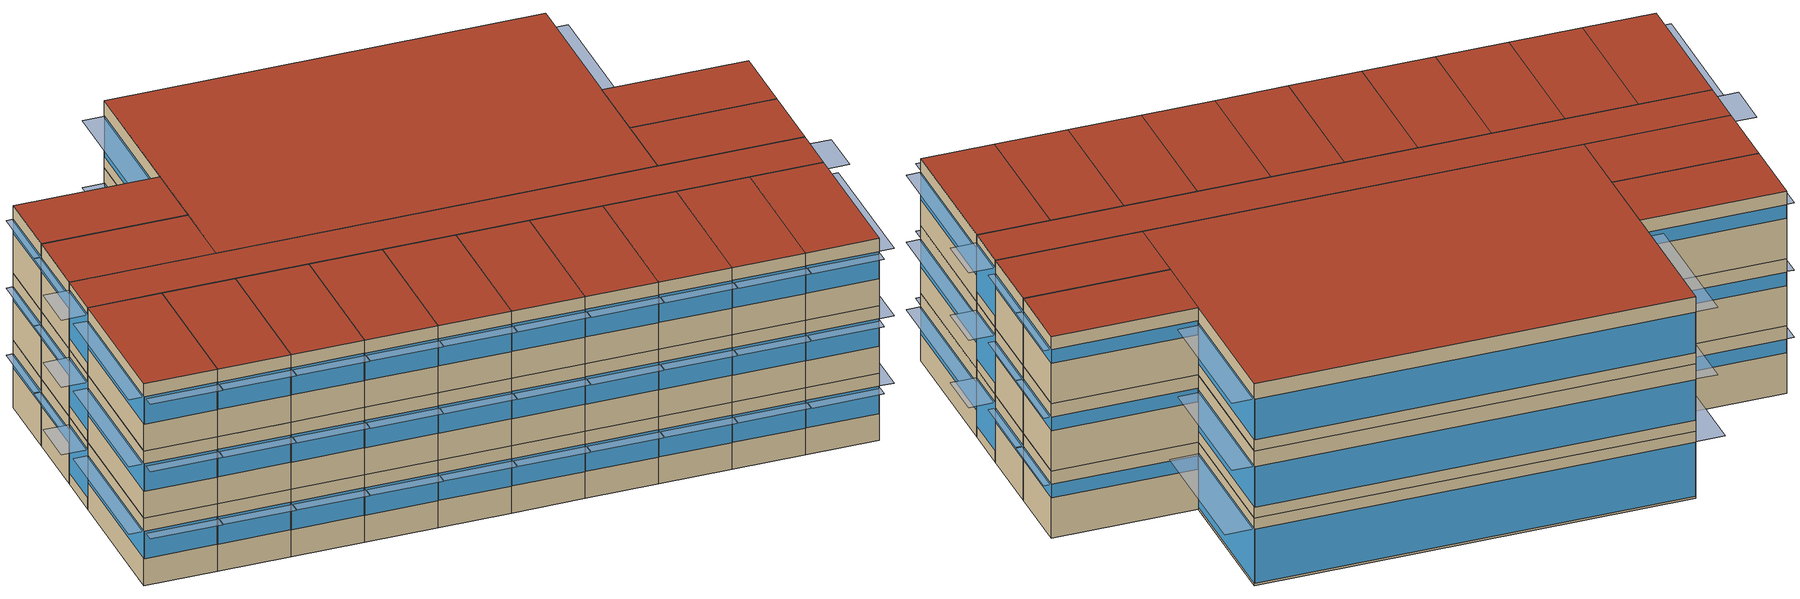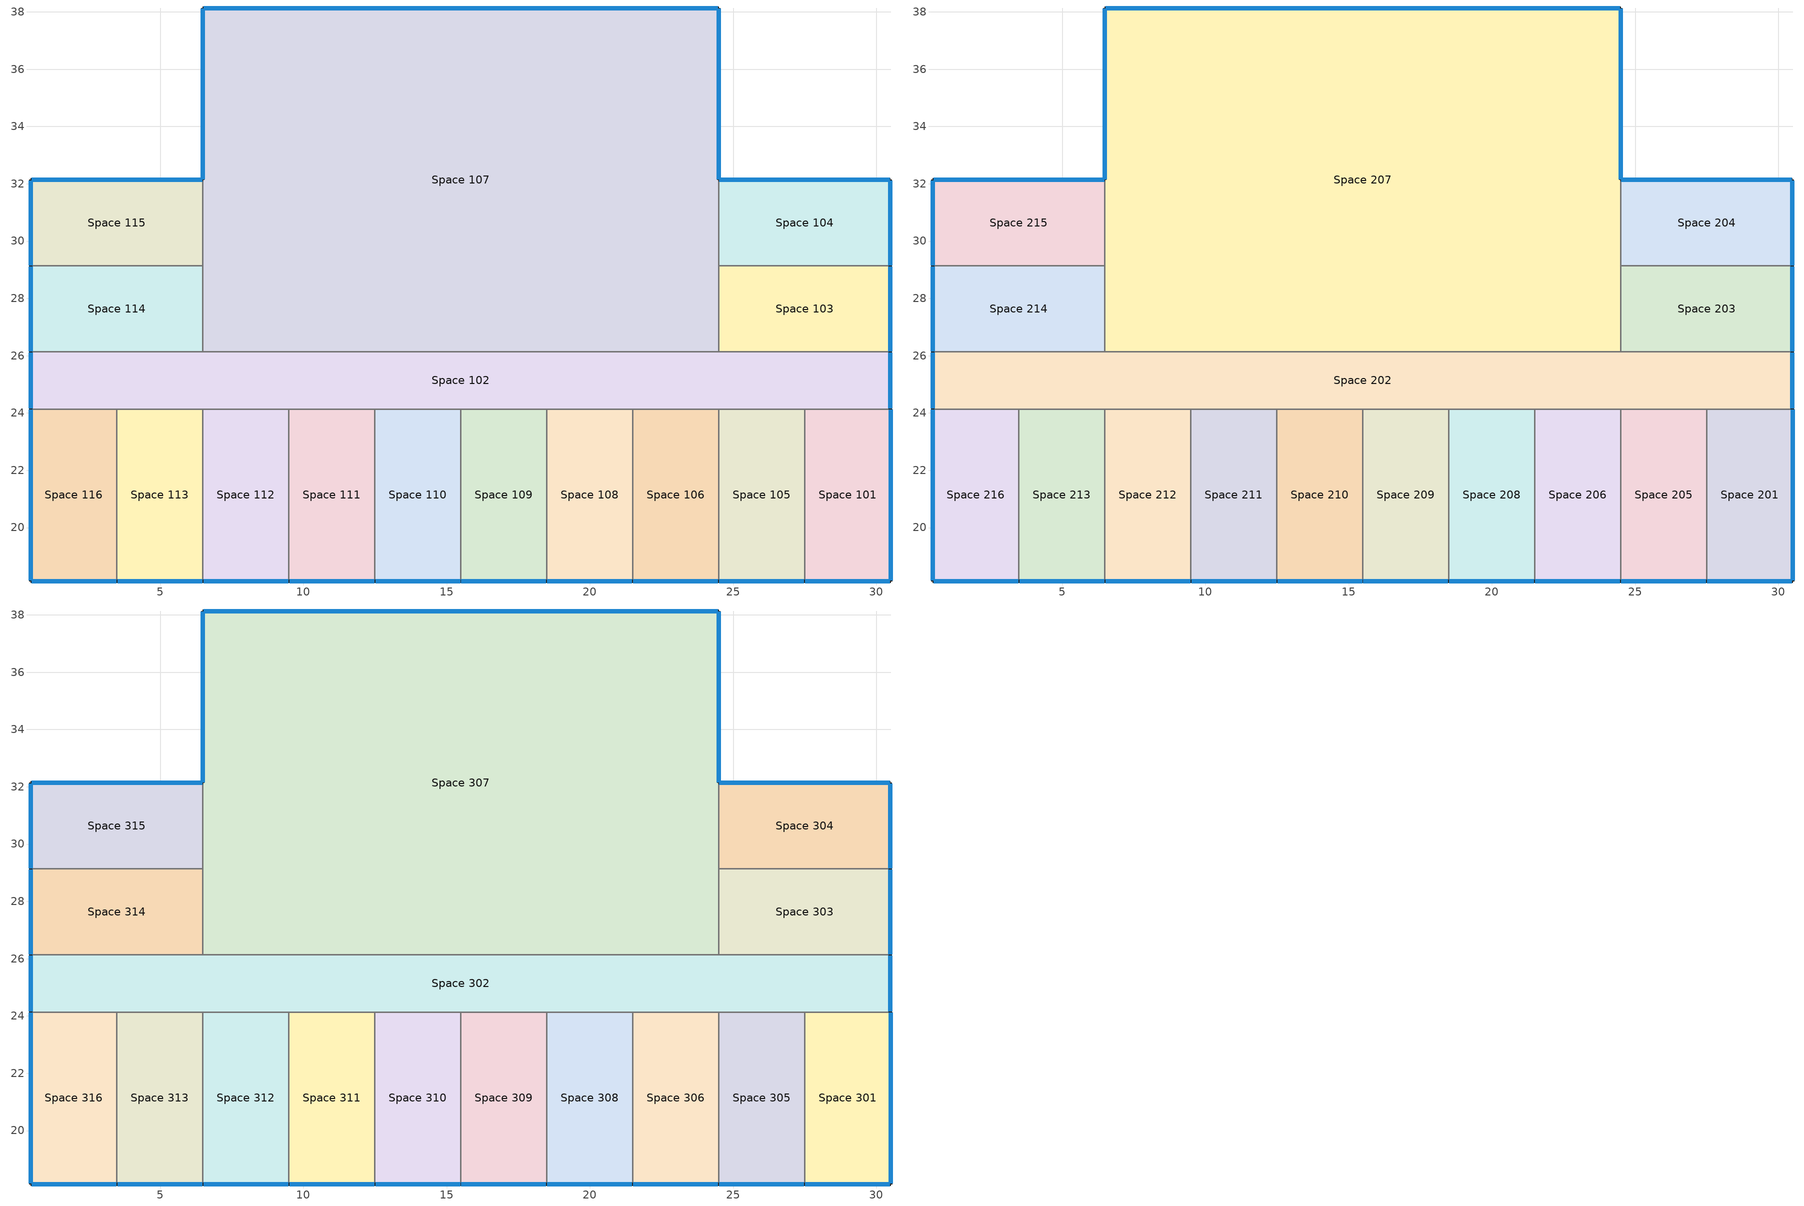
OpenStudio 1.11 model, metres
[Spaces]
Space 101
 floor ground: 27.49,24.13 30.49,24.13 30.49,18.13 27.49,18.13 z0
 wall outside: 27.49,18.13 30.49,18.13 30.49,24.13 z0:3
 wall to Space 105: 27.49,24.13 27.49,18.13 z0:3
 wall to Space 102: 30.49,24.13 27.49,24.13 z0:3
 window: 27.52,18.13 30.47,18.13 z1.2:2.42; 30.49,18.16 30.49,24.11 z1.2:2.41
Space 102
 floor ground: 0.49,26.13 30.49,26.13 30.49,24.13 0.49,24.13 z0
 wall outside: 30.49,24.13 30.49,26.13 / 0.49,26.13 0.49,24.13 z0:3
 wall to Space 105: 24.49,24.13 27.49,24.13 z0:3
 wall to Space 106: 21.49,24.13 24.49,24.13 z0:3
 wall to Space 108: 18.49,24.13 21.49,24.13 z0:3
 wall to Space 109: 15.49,24.13 18.49,24.13 z0:3
 wall to Space 110: 12.49,24.13 15.49,24.13 z0:3
 wall to Space 111: 9.49,24.13 12.49,24.13 z0:3
 wall to Space 112: 6.49,24.13 9.49,24.13 z0:3
 wall to Space 113: 3.49,24.13 6.49,24.13 z0:3
 wall to Space 116: 0.49,24.13 3.49,24.13 z0:3
 wall to Space 114: 6.49,26.13 0.49,26.13 z0:3
 wall to Space 107: 24.49,26.13 6.49,26.13 z0:3
 wall to Space 103: 30.49,26.13 24.49,26.13 z0:3
 window: 0.49,26.11 0.49,24.16 / 30.49,24.16 30.49,26.11 z0.5:2.65
Space 103
 floor ground: 24.49,29.13 30.49,29.13 30.49,26.13 24.49,26.13 z0
 wall outside: 30.49,26.13 30.49,29.13 z0:3
 wall to Space 107: 24.49,29.13 24.49,26.13 z0:3
 wall to Space 104: 30.49,29.13 24.49,29.13 z0:3
 window: 30.49,26.16 30.49,29.11 z1.8:2.41
Space 104
 floor ground: 24.49,32.13 30.49,32.13 30.49,29.13 24.49,29.13 z0
 wall outside: 30.49,29.13 30.49,32.13 24.49,32.13 z0:3
 wall to Space 107: 24.49,32.13 24.49,29.13 z0:3
 window: 30.49,29.16 30.49,32.11 / 30.47,32.13 24.52,32.13 z1.8:2.41
Space 105
 floor ground: 24.49,24.13 27.49,24.13 27.49,18.13 24.49,18.13 z0
 wall outside: 24.49,18.13 27.49,18.13 z0:3
 wall to Space 106: 24.49,24.13 24.49,18.13 z0:3
 window: 24.52,18.13 27.47,18.13 z1.2:2.42
Space 106
 floor ground: 21.49,24.13 24.49,24.13 24.49,18.13 21.49,18.13 z0
 wall outside: 21.49,18.13 24.49,18.13 z0:3
 wall to Space 108: 21.49,24.13 21.49,18.13 z0:3
 window: 21.52,18.13 24.47,18.13 z1.2:2.42
Space 107
 floor ground: 6.49,38.13 24.49,38.13 24.49,26.13 6.49,26.13 z0
 wall outside: 24.49,32.13 24.49,38.13 6.49,38.13 6.49,32.13 z0:3
 wall to Space 114: 6.49,29.13 6.49,26.13 z0:3
 wall to Space 115: 6.49,32.13 6.49,29.13 z0:3
 window: 6.49,38.11 6.49,32.16 / 24.49,32.16 24.49,38.11 z0.1:2.52; 24.47,38.13 6.52,38.13 z0.1:2.51
Space 108
 floor ground: 18.49,24.13 21.49,24.13 21.49,18.13 18.49,18.13 z0
 wall outside: 18.49,18.13 21.49,18.13 z0:3
 wall to Space 109: 18.49,24.13 18.49,18.13 z0:3
 window: 18.52,18.13 21.47,18.13 z1.2:2.42
Space 109
 floor ground: 15.49,24.13 18.49,24.13 18.49,18.13 15.49,18.13 z0
 wall outside: 15.49,18.13 18.49,18.13 z0:3
 wall to Space 110: 15.49,24.13 15.49,18.13 z0:3
 window: 15.52,18.13 18.47,18.13 z1.2:2.42
Space 110
 floor ground: 12.49,24.13 15.49,24.13 15.49,18.13 12.49,18.13 z0
 wall outside: 12.49,18.13 15.49,18.13 z0:3
 wall to Space 111: 12.49,24.13 12.49,18.13 z0:3
 window: 12.52,18.13 15.47,18.13 z1.2:2.42
Space 111
 floor ground: 9.49,24.13 12.49,24.13 12.49,18.13 9.49,18.13 z0
 wall outside: 9.49,18.13 12.49,18.13 z0:3
 wall to Space 112: 9.49,24.13 9.49,18.13 z0:3
 window: 9.52,18.13 12.47,18.13 z1.2:2.42
Space 112
 floor ground: 6.49,24.13 9.49,24.13 9.49,18.13 6.49,18.13 z0
 wall outside: 6.49,18.13 9.49,18.13 z0:3
 wall to Space 113: 6.49,24.13 6.49,18.13 z0:3
 window: 6.52,18.13 9.47,18.13 z1.2:2.42
Space 113
 floor ground: 3.49,24.13 6.49,24.13 6.49,18.13 3.49,18.13 z0
 wall outside: 3.49,18.13 6.49,18.13 z0:3
 wall to Space 116: 3.49,24.13 3.49,18.13 z0:3
 window: 3.52,18.13 6.47,18.13 z1.2:2.42
Space 114
 floor ground: 0.49,29.13 6.49,29.13 6.49,26.13 0.49,26.13 z0
 wall outside: 0.49,29.13 0.49,26.13 z0:3
 wall to Space 115: 6.49,29.13 0.49,29.13 z0:3
 window: 0.49,29.11 0.49,26.16 z1.8:2.41
Space 115
 floor ground: 0.49,32.13 6.49,32.13 6.49,29.13 0.49,29.13 z0
 wall outside: 6.49,32.13 0.49,32.13 0.49,29.13 z0:3
 window: 6.47,32.13 0.52,32.13 / 0.49,32.11 0.49,29.16 z1.8:2.41
Space 116
 floor ground: 0.49,24.13 3.49,24.13 3.49,18.13 0.49,18.13 z0
 wall outside: 0.49,24.13 0.49,18.13 3.49,18.13 z0:3
 window: 0.52,18.13 3.47,18.13 z1.2:2.42; 0.49,24.11 0.49,18.16 z1.2:2.41
Space 201
 floor to Space 101: 27.49,24.13 30.49,24.13 30.49,18.13 27.49,18.13 z3
 wall outside: 27.49,18.13 30.49,18.13 30.49,24.13 z3:6
 wall to Space 205: 27.49,24.13 27.49,18.13 z3:6
 wall to Space 202: 30.49,24.13 27.49,24.13 z3:6
 window: 27.52,18.13 30.47,18.13 z4.2:5.42; 30.49,18.16 30.49,24.11 z4.2:5.41
Space 202
 floor to Space 102: 0.49,26.13 30.49,26.13 30.49,24.13 0.49,24.13 z3
 wall outside: 30.49,24.13 30.49,26.13 / 0.49,26.13 0.49,24.13 z3:6
 wall to Space 205: 24.49,24.13 27.49,24.13 z3:6
 wall to Space 206: 21.49,24.13 24.49,24.13 z3:6
 wall to Space 208: 18.49,24.13 21.49,24.13 z3:6
 wall to Space 209: 15.49,24.13 18.49,24.13 z3:6
 wall to Space 210: 12.49,24.13 15.49,24.13 z3:6
 wall to Space 211: 9.49,24.13 12.49,24.13 z3:6
 wall to Space 212: 6.49,24.13 9.49,24.13 z3:6
 wall to Space 213: 3.49,24.13 6.49,24.13 z3:6
 wall to Space 216: 0.49,24.13 3.49,24.13 z3:6
 wall to Space 214: 6.49,26.13 0.49,26.13 z3:6
 wall to Space 207: 24.49,26.13 6.49,26.13 z3:6
 wall to Space 203: 30.49,26.13 24.49,26.13 z3:6
 window: 0.49,26.11 0.49,24.16 / 30.49,24.16 30.49,26.11 z3.5:5.65
Space 203
 floor to Space 103: 24.49,29.13 30.49,29.13 30.49,26.13 24.49,26.13 z3
 wall outside: 30.49,26.13 30.49,29.13 z3:6
 wall to Space 207: 24.49,29.13 24.49,26.13 z3:6
 wall to Space 204: 30.49,29.13 24.49,29.13 z3:6
 window: 30.49,26.16 30.49,29.11 z4.8:5.41
Space 204
 floor to Space 104: 24.49,32.13 30.49,32.13 30.49,29.13 24.49,29.13 z3
 wall outside: 30.49,29.13 30.49,32.13 24.49,32.13 z3:6
 wall to Space 207: 24.49,32.13 24.49,29.13 z3:6
 window: 30.49,29.16 30.49,32.11 / 30.47,32.13 24.52,32.13 z4.8:5.41
Space 205
 floor to Space 105: 24.49,24.13 27.49,24.13 27.49,18.13 24.49,18.13 z3
 wall outside: 24.49,18.13 27.49,18.13 z3:6
 wall to Space 206: 24.49,24.13 24.49,18.13 z3:6
 window: 24.52,18.13 27.47,18.13 z4.2:5.42
Space 206
 floor to Space 106: 21.49,24.13 24.49,24.13 24.49,18.13 21.49,18.13 z3
 wall outside: 21.49,18.13 24.49,18.13 z3:6
 wall to Space 208: 21.49,24.13 21.49,18.13 z3:6
 window: 21.52,18.13 24.47,18.13 z4.2:5.42
Space 207
 floor to Space 107: 6.49,38.13 24.49,38.13 24.49,26.13 6.49,26.13 z3
 wall outside: 24.49,32.13 24.49,38.13 6.49,38.13 6.49,32.13 z3:6
 wall to Space 214: 6.49,29.13 6.49,26.13 z3:6
 wall to Space 215: 6.49,32.13 6.49,29.13 z3:6
 window: 24.49,32.16 24.49,38.11 / 6.49,38.11 6.49,32.16 z3.5:5.32; 24.47,38.13 6.52,38.13 z3.5:5.31
Space 208
 floor to Space 108: 18.49,24.13 21.49,24.13 21.49,18.13 18.49,18.13 z3
 wall outside: 18.49,18.13 21.49,18.13 z3:6
 wall to Space 209: 18.49,24.13 18.49,18.13 z3:6
 window: 18.52,18.13 21.47,18.13 z4.2:5.42
Space 209
 floor to Space 109: 15.49,24.13 18.49,24.13 18.49,18.13 15.49,18.13 z3
 wall outside: 15.49,18.13 18.49,18.13 z3:6
 wall to Space 210: 15.49,24.13 15.49,18.13 z3:6
 window: 15.52,18.13 18.47,18.13 z4.2:5.42
Space 210
 floor to Space 110: 12.49,24.13 15.49,24.13 15.49,18.13 12.49,18.13 z3
 wall outside: 12.49,18.13 15.49,18.13 z3:6
 wall to Space 211: 12.49,24.13 12.49,18.13 z3:6
 window: 12.52,18.13 15.47,18.13 z4.2:5.42
Space 211
 floor to Space 111: 9.49,24.13 12.49,24.13 12.49,18.13 9.49,18.13 z3
 wall outside: 9.49,18.13 12.49,18.13 z3:6
 wall to Space 212: 9.49,24.13 9.49,18.13 z3:6
 window: 9.52,18.13 12.47,18.13 z4.2:5.42
Space 212
 floor to Space 112: 6.49,24.13 9.49,24.13 9.49,18.13 6.49,18.13 z3
 wall outside: 6.49,18.13 9.49,18.13 z3:6
 wall to Space 213: 6.49,24.13 6.49,18.13 z3:6
 window: 6.52,18.13 9.47,18.13 z4.2:5.42
Space 213
 floor to Space 113: 3.49,24.13 6.49,24.13 6.49,18.13 3.49,18.13 z3
 wall outside: 3.49,18.13 6.49,18.13 z3:6
 wall to Space 216: 3.49,24.13 3.49,18.13 z3:6
 window: 3.52,18.13 6.47,18.13 z4.2:5.42
Space 214
 floor to Space 114: 0.49,29.13 6.49,29.13 6.49,26.13 0.49,26.13 z3
 wall outside: 0.49,29.13 0.49,26.13 z3:6
 wall to Space 215: 6.49,29.13 0.49,29.13 z3:6
 window: 0.49,29.11 0.49,26.16 z4.8:5.41
Space 215
 floor to Space 115: 0.49,32.13 6.49,32.13 6.49,29.13 0.49,29.13 z3
 wall outside: 6.49,32.13 0.49,32.13 0.49,29.13 z3:6
 window: 0.49,32.11 0.49,29.16 / 6.47,32.13 0.52,32.13 z4.8:5.41
Space 216
 floor to Space 116: 0.49,24.13 3.49,24.13 3.49,18.13 0.49,18.13 z3
 wall outside: 0.49,24.13 0.49,18.13 3.49,18.13 z3:6
 window: 0.49,24.11 0.49,18.16 z4.2:5.41; 0.52,18.13 3.47,18.13 z4.2:5.42
Space 301
 floor to Space 201: 27.49,24.13 30.49,24.13 30.49,18.13 27.49,18.13 z6
 wall outside: 27.49,18.13 30.49,18.13 30.49,24.13 z6:9
 wall to Space 305: 27.49,24.13 27.49,18.13 z6:9
 wall to Space 302: 30.49,24.13 27.49,24.13 z6:9
 window: 30.49,18.16 30.49,24.11 z7.2:8.41; 27.52,18.13 30.47,18.13 z7.2:8.42
 roof outside: 30.49,24.13 27.49,24.13 27.49,18.13 30.49,18.13 z9
Space 302
 floor to Space 202: 0.49,26.13 30.49,26.13 30.49,24.13 0.49,24.13 z6
 wall outside: 30.49,24.13 30.49,26.13 / 0.49,26.13 0.49,24.13 z6:9
 wall to Space 305: 24.49,24.13 27.49,24.13 z6:9
 wall to Space 306: 21.49,24.13 24.49,24.13 z6:9
 wall to Space 308: 18.49,24.13 21.49,24.13 z6:9
 wall to Space 309: 15.49,24.13 18.49,24.13 z6:9
 wall to Space 310: 12.49,24.13 15.49,24.13 z6:9
 wall to Space 311: 9.49,24.13 12.49,24.13 z6:9
 wall to Space 312: 6.49,24.13 9.49,24.13 z6:9
 wall to Space 313: 3.49,24.13 6.49,24.13 z6:9
 wall to Space 316: 0.49,24.13 3.49,24.13 z6:9
 wall to Space 314: 6.49,26.13 0.49,26.13 z6:9
 wall to Space 307: 24.49,26.13 6.49,26.13 z6:9
 wall to Space 303: 30.49,26.13 24.49,26.13 z6:9
 window: 0.49,26.11 0.49,24.16 / 30.49,24.16 30.49,26.11 z6.5:8.65
 roof outside: 30.49,26.13 0.49,26.13 0.49,24.13 30.49,24.13 z9
Space 303
 floor to Space 203: 24.49,29.13 30.49,29.13 30.49,26.13 24.49,26.13 z6
 wall outside: 30.49,26.13 30.49,29.13 z6:9
 wall to Space 307: 24.49,29.13 24.49,26.13 z6:9
 wall to Space 304: 30.49,29.13 24.49,29.13 z6:9
 window: 30.49,26.16 30.49,29.11 z7.8:8.41
 roof outside: 30.49,29.13 24.49,29.13 24.49,26.13 30.49,26.13 z9
Space 304
 floor to Space 204: 24.49,32.13 30.49,32.13 30.49,29.13 24.49,29.13 z6
 wall outside: 30.49,29.13 30.49,32.13 24.49,32.13 z6:9
 wall to Space 307: 24.49,32.13 24.49,29.13 z6:9
 window: 30.49,29.16 30.49,32.11 / 30.47,32.13 24.52,32.13 z7.8:8.41
 roof outside: 30.49,32.13 24.49,32.13 24.49,29.13 30.49,29.13 z9
Space 305
 floor to Space 205: 24.49,24.13 27.49,24.13 27.49,18.13 24.49,18.13 z6
 wall outside: 24.49,18.13 27.49,18.13 z6:9
 wall to Space 306: 24.49,24.13 24.49,18.13 z6:9
 window: 24.52,18.13 27.47,18.13 z7.2:8.42
 roof outside: 27.49,24.13 24.49,24.13 24.49,18.13 27.49,18.13 z9
Space 306
 floor to Space 206: 21.49,24.13 24.49,24.13 24.49,18.13 21.49,18.13 z6
 wall outside: 21.49,18.13 24.49,18.13 z6:9
 wall to Space 308: 21.49,24.13 21.49,18.13 z6:9
 window: 21.52,18.13 24.47,18.13 z7.2:8.42
 roof outside: 24.49,24.13 21.49,24.13 21.49,18.13 24.49,18.13 z9
Space 307
 floor to Space 207: 6.49,38.13 24.49,38.13 24.49,26.13 6.49,26.13 z6
 wall outside: 24.49,32.13 24.49,38.13 6.49,38.13 6.49,32.13 z6:9
 wall to Space 314: 6.49,29.13 6.49,26.13 z6:9
 wall to Space 315: 6.49,32.13 6.49,29.13 z6:9
 window: 6.49,38.11 6.49,32.16 / 24.49,32.16 24.49,38.11 z6.5:8.32; 24.47,38.13 6.52,38.13 z6.5:8.31
 roof outside: 24.49,38.13 6.49,38.13 6.49,26.13 24.49,26.13 z9
Space 308
 floor to Space 208: 18.49,24.13 21.49,24.13 21.49,18.13 18.49,18.13 z6
 wall outside: 18.49,18.13 21.49,18.13 z6:9
 wall to Space 309: 18.49,24.13 18.49,18.13 z6:9
 window: 18.52,18.13 21.47,18.13 z7.2:8.42
 roof outside: 21.49,24.13 18.49,24.13 18.49,18.13 21.49,18.13 z9
Space 309
 floor to Space 209: 15.49,24.13 18.49,24.13 18.49,18.13 15.49,18.13 z6
 wall outside: 15.49,18.13 18.49,18.13 z6:9
 wall to Space 310: 15.49,24.13 15.49,18.13 z6:9
 window: 15.52,18.13 18.47,18.13 z7.2:8.42
 roof outside: 18.49,24.13 15.49,24.13 15.49,18.13 18.49,18.13 z9
Space 310
 floor to Space 210: 12.49,24.13 15.49,24.13 15.49,18.13 12.49,18.13 z6
 wall outside: 12.49,18.13 15.49,18.13 z6:9
 wall to Space 311: 12.49,24.13 12.49,18.13 z6:9
 window: 12.52,18.13 15.47,18.13 z7.2:8.42
 roof outside: 15.49,24.13 12.49,24.13 12.49,18.13 15.49,18.13 z9
Space 311
 floor to Space 211: 9.49,24.13 12.49,24.13 12.49,18.13 9.49,18.13 z6
 wall outside: 9.49,18.13 12.49,18.13 z6:9
 wall to Space 312: 9.49,24.13 9.49,18.13 z6:9
 window: 9.52,18.13 12.47,18.13 z7.2:8.42
 roof outside: 12.49,24.13 9.49,24.13 9.49,18.13 12.49,18.13 z9
Space 312
 floor to Space 212: 6.49,24.13 9.49,24.13 9.49,18.13 6.49,18.13 z6
 wall outside: 6.49,18.13 9.49,18.13 z6:9
 wall to Space 313: 6.49,24.13 6.49,18.13 z6:9
 window: 6.52,18.13 9.47,18.13 z7.2:8.42
 roof outside: 9.49,24.13 6.49,24.13 6.49,18.13 9.49,18.13 z9
Space 313
 floor to Space 213: 3.49,24.13 6.49,24.13 6.49,18.13 3.49,18.13 z6
 wall outside: 3.49,18.13 6.49,18.13 z6:9
 wall to Space 316: 3.49,24.13 3.49,18.13 z6:9
 window: 3.52,18.13 6.47,18.13 z7.2:8.42
 roof outside: 6.49,24.13 3.49,24.13 3.49,18.13 6.49,18.13 z9
Space 314
 floor to Space 214: 0.49,29.13 6.49,29.13 6.49,26.13 0.49,26.13 z6
 wall outside: 0.49,29.13 0.49,26.13 z6:9
 wall to Space 315: 6.49,29.13 0.49,29.13 z6:9
 window: 0.49,29.11 0.49,26.16 z7.8:8.41
 roof outside: 6.49,29.13 0.49,29.13 0.49,26.13 6.49,26.13 z9
Space 315
 floor to Space 215: 0.49,32.13 6.49,32.13 6.49,29.13 0.49,29.13 z6
 wall outside: 6.49,32.13 0.49,32.13 0.49,29.13 z6:9
 window: 6.47,32.13 0.52,32.13 / 0.49,32.11 0.49,29.16 z7.8:8.41
 roof outside: 6.49,32.13 0.49,32.13 0.49,29.13 6.49,29.13 z9
Space 316
 floor to Space 216: 0.49,24.13 3.49,24.13 3.49,18.13 0.49,18.13 z6
 wall outside: 0.49,24.13 0.49,18.13 3.49,18.13 z6:9
 window: 0.52,18.13 3.47,18.13 z7.2:8.42; 0.49,24.11 0.49,18.16 z7.2:8.41
 roof outside: 3.49,24.13 0.49,24.13 0.49,18.13 3.49,18.13 z9
shading: 30.8,32.11 30.49,32.11 30.49,29.16 30.8,29.16 z8.41; 27.47,18.13 24.52,18.13 24.52,17.52 27.47,17.52 z5.42; 6.47,18.13 3.52,18.13 3.52,17.52 6.47,17.52 z8.42; 30.47,18.13 27.52,18.13 27.52,17.52 30.47,17.52 z2.42; 31.57,26.11 30.49,26.11 30.49,24.16 31.57,24.16 z5.65; 6.47,18.13 3.52,18.13 3.52,17.52 6.47,17.52 z5.42; 3.47,18.13 0.52,18.13 0.52,17.52 3.47,17.52 z2.42; 31.57,26.11 30.49,26.11 30.49,24.16 31.57,24.16 z8.65; 18.47,18.13 15.52,18.13 15.52,17.52 18.47,17.52 z5.42; 31.1,24.11 30.49,24.11 30.49,18.16 31.1,18.16 z2.41; 0.49,26.11 -0.59,26.11 -0.59,24.16 0.49,24.16 z8.65; 18.47,18.13 15.52,18.13 15.52,17.52 18.47,17.52 z2.42; 21.47,18.13 18.52,18.13 18.52,17.52 21.47,17.52 z2.42; 31.57,26.11 30.49,26.11 30.49,24.16 31.57,24.16 z2.65; 0.49,24.11 -0.11,24.11 -0.11,18.16 0.49,18.16 z5.41; 6.49,38.11 5.28,38.11 5.28,32.16 6.49,32.16 z2.52; 3.47,18.13 0.52,18.13 0.52,17.52 3.47,17.52 z5.42; 30.8,32.11 30.49,32.11 30.49,29.16 30.8,29.16 z5.41; 18.47,18.13 15.52,18.13 15.52,17.52 18.47,17.52 z8.42; 31.1,24.11 30.49,24.11 30.49,18.16 31.1,18.16 z5.41; 31.1,24.11 30.49,24.11 30.49,18.16 31.1,18.16 z8.41; 0.49,32.11 0.19,32.11 0.19,29.16 0.49,29.16 z8.41; 25.4,38.11 24.49,38.11 24.49,32.16 25.4,32.16 z5.32; 0.49,32.11 0.19,32.11 0.19,29.16 0.49,29.16 z5.41; 25.4,38.11 24.49,38.11 24.49,32.16 25.4,32.16 z8.32; 15.47,18.13 12.52,18.13 12.52,17.52 15.47,17.52 z5.42; 9.47,18.13 6.52,18.13 6.52,17.52 9.47,17.52 z8.42; 15.47,18.13 12.52,18.13 12.52,17.52 15.47,17.52 z8.42; 27.47,18.13 24.52,18.13 24.52,17.52 27.47,17.52 z8.42; 30.8,29.11 30.49,29.11 30.49,26.16 30.8,26.16 z8.41; 3.47,18.13 0.52,18.13 0.52,17.52 3.47,17.52 z8.42; 21.47,18.13 18.52,18.13 18.52,17.52 21.47,17.52 z5.42; 0.49,24.11 -0.11,24.11 -0.11,18.16 0.49,18.16 z2.41; 0.49,26.11 -0.59,26.11 -0.59,24.16 0.49,24.16 z5.65; 30.8,29.11 30.49,29.11 30.49,26.16 30.8,26.16 z5.41; 21.47,18.13 18.52,18.13 18.52,17.52 21.47,17.52 z8.42; 30.47,18.13 27.52,18.13 27.52,17.52 30.47,17.52 z5.42; 9.47,18.13 6.52,18.13 6.52,17.52 9.47,17.52 z2.42; 6.49,38.11 5.58,38.11 5.58,32.16 6.49,32.16 z8.32; 12.47,18.13 9.52,18.13 9.52,17.52 12.47,17.52 z2.42; 6.49,38.11 5.58,38.11 5.58,32.16 6.49,32.16 z5.32; 24.47,18.13 21.52,18.13 21.52,17.52 24.47,17.52 z2.42; 0.49,29.11 0.19,29.11 0.19,26.16 0.49,26.16 z5.41; 0.49,32.11 0.19,32.11 0.19,29.16 0.49,29.16 z2.41; 12.47,18.13 9.52,18.13 9.52,17.52 12.47,17.52 z8.42; 24.47,18.13 21.52,18.13 21.52,17.52 24.47,17.52 z5.42; 15.47,18.13 12.52,18.13 12.52,17.52 15.47,17.52 z2.42; 30.8,29.11 30.49,29.11 30.49,26.16 30.8,26.16 z2.41; 25.7,38.11 24.49,38.11 24.49,32.16 25.7,32.16 z2.52; 24.47,18.13 21.52,18.13 21.52,17.52 24.47,17.52 z8.42; 9.47,18.13 6.52,18.13 6.52,17.52 9.47,17.52 z5.42; 12.47,18.13 9.52,18.13 9.52,17.52 12.47,17.52 z5.42; 30.8,32.11 30.49,32.11 30.49,29.16 30.8,29.16 z2.41; 0.49,29.11 0.19,29.11 0.19,26.16 0.49,26.16 z2.41; 6.47,18.13 3.52,18.13 3.52,17.52 6.47,17.52 z2.42; 30.47,18.13 27.52,18.13 27.52,17.52 30.47,17.52 z8.42; 0.49,26.11 -0.59,26.11 -0.59,24.16 0.49,24.16 z2.65; 27.47,18.13 24.52,18.13 24.52,17.52 27.47,17.52 z2.42; 0.49,24.11 -0.11,24.11 -0.11,18.16 0.49,18.16 z8.41; 0.49,29.11 0.19,29.11 0.19,26.16 0.49,26.16 z8.41
[Building]
Building 1: Space Type=189.1-2009 - Office - OpenOffice - CZ4-8; Default Construction Set=189.1-2009 - CZ5 - Office
[Site]
GENEVA: Latitude {deg}=46.25; Longitude {deg}=6.13; Time Zone {hr}=1; Elevation {m}=416
[ClimateZones]
Climate Zone Institution Name 1=ASHRAE; Climate Zone Document Name 1=ANSI/ASHRAE Standard 169; Climate Zone Document Year 1=2006; Climate Zone Institution Name 2=CEC; Climate Zone Document Name 2=California Climate Zone Descriptions; Climate Zone Document Year 2=1995
[SizingPeriod:DesignDay] Barometric Pressure {Pa}=96426; Sky Clearness=0; Rain Indicator=0; Snow Indicator=0; Day of Month=21; Daylight Saving Time Indicator=0; Dry-Bulb Temperature Range Modifier Type=DefaultMultipliers
Name | Maximum Dry-Bulb Temperature {C} | Daily Dry-Bulb Temperature Range {deltaC} | Humidity Indicating Conditions at Maximum Dry-Bulb | Wind Speed {m/s} | Wind Direction {deg} | Month | Day Type | Humidity Indicating Type | Solar Model Indicator | ASHRAE Taub | ASHRAE Taud
GENEVA Ann Clg .4% Condns Enth=>MDB | 28.1 | 11.5 | 60000 | 3.4 | 230 | 7 | SummerDesignDay | Enthalpy | ASHRAETau | 0.439 | 2.054
GENEVA Ann Clg .4% Condns DP=>MDB | 22.7 | 11.5 | 17.8 | 3.4 | 230 | 7 | SummerDesignDay | Dewpoint | ASHRAETau | 0.439 | 2.054
GENEVA Ann Clg .4% Condns WB=>MDB | 27.9 | 11.5 | 20.2 | 3.4 | 230 | 7 | SummerDesignDay | Wetbulb | ASHRAETau | 0.439 | 2.054
GENEVA Ann Htg Wind 99.6% Condns WS=>MCDB | 1.6 | 0 | 1.6 | 11.3 | 240 | 1 | WinterDesignDay | Wetbulb | ASHRAEClearSky
GENEVA Ann Hum_n 99.6% Condns DP=>MCDB | -4.8 | 0 | -11 | 2.3 | 240 | 1 | WinterDesignDay | Dewpoint | ASHRAEClearSky
GENEVA Ann Clg .4% Condns DB=>MWB | 30.8 | 11.5 | 19.3 | 3.4 | 230 | 7 | SummerDesignDay | Wetbulb | ASHRAETau | 0.439 | 2.054
GENEVA Ann Htg 99.6% Condns DB | -6.9 | 0 | -6.9 | 2.3 | 240 | 1 | WinterDesignDay | Wetbulb | ASHRAEClearSky
[DefaultConstructionSet] Interior Partition Construction=Interior Partition
Name | Default Exterior Surface Constructions | Default Interior Surface Constructions | Default Ground Contact Surface Constructions | Default Exterior SubSurface Constructions | Default Interior SubSurface Constructions
189.1-2009 - CZ1 - Office | Default Surface Constructions 1 | Default Surface Constructions 2 | Default Surface Constructions 3 | Default Sub Surface Constructions 1 | Default Sub Surface Constructions 2
189.1-2009 - CZ5 - Office | Default Surface Constructions 13 | Default Surface Constructions 14 | Default Surface Constructions 15 | Default Sub Surface Constructions 9 | Default Sub Surface Constructions 10
[DefaultSurfaceConstructions]
Name | Floor Construction | Wall Construction | Roof Ceiling Construction
Default Surface Constructions 1 | ExtSlabCarpet 4in ClimateZone 1-8 | Modified wall 3 | ASHRAE 189.1-2009 ExtRoof IEAD ClimateZone 1
Default Surface Constructions 2; Default Surface Constructions 14 | Interior Floor | Interior Wall | Interior Ceiling
Default Surface Constructions 3; Default Surface Constructions 15 | ExtSlabCarpet 4in ClimateZone 1-8 | ExtSlabCarpet 4in ClimateZone 1-8 | ExtSlabCarpet 4in ClimateZone 1-8
Default Surface Constructions 13 | ExtSlabCarpet 4in ClimateZone 1-8 | ASHRAE 189.1-2009 ExtWall Mass ClimateZone 5 | ASHRAE 189.1-2009 ExtRoof IEAD ClimateZone 2-5
[Construction]
ExtSlabCarpet 4in ClimateZone 1-8: MAT-CC05 4 HW CONCRETE, CP02 CARPET PAD
ASHRAE 189.1-2009 ExtRoof IEAD ClimateZone 1: Roof Membrane, Roof Insulation [18], Metal Decking
Interior Floor: F16 Acoustic tile, F05 Ceiling air space resistance, M11 100mm lightweight concrete
Interior Wall: G01a 19mm gypsum board, F04 Wall air space resistance, G01a 19mm gypsum board
Interior Ceiling: M11 100mm lightweight concrete, F05 Ceiling air space resistance, F16 Acoustic tile
ASHRAE 189.1-2009 ExtWindow ClimateZone 1: Theoretical Glass [167]
Exterior Door: F08 Metal surface, I01 25mm insulation board
Interior Window: Clear 3mm
Interior Door; Interior Partition: G05 25mm wood
ASHRAE 189.1-2009 ExtRoof IEAD ClimateZone 2-5: Roof Membrane, Roof Insulation [21], Metal Decking
ASHRAE 189.1-2009 ExtWindow ClimateZone 4-5: Theoretical Glass [207]
ASHRAE 189.1-2009 ExtWall Mass ClimateZone 5: 1IN Stucco, 8IN Concrete HW, Wall Insulation [40], 1/2IN Gypsum
Modified wall 3: 1IN Stucco, 8IN Concrete HW, Wall Insulation [44], 1/2IN Gypsum
[Material] Thermal Absorptance=0.9
Name | Roughness | Thickness {m} | Conductivity {W/m-K} | Density {kg/m3} | Specific Heat {J/kg-K} | Solar Absorptance | Visible Absorptance
MAT-CC05 4 HW CONCRETE | Rough | 0.1016 | 1.311 | 2240 | 836.8 | 0.85 | 0.85
1IN Stucco | Smooth | 0.0253 | 0.6918 | 1858 | 837 | 0.92 | 0.92
8IN Concrete HW | MediumRough | 0.2033 | 1.7296 | 2243 | 837 | 0.65 | 0.65
1/2IN Gypsum | Smooth | 0.0127 | 0.16 | 784.9 | 830 | 0.4 | 0.4
Roof Membrane | VeryRough | 0.0095 | 0.16 | 1121.29 | 1460 | 0.7 | 0.7
Roof Insulation [18] | MediumRough | 0.1693 | 0.049 | 265 | 836.8 | 0.7 | 0.7
Metal Decking | MediumSmooth | 0.0015 | 45.006 | 7680 | 418.4 | 0.6 | 0.6
F16 Acoustic tile | MediumSmooth | 0.0191 | 0.06 | 368 | 590 | 0.3 | 0.3
M11 100mm lightweight concrete | MediumRough | 0.1016 | 0.53 | 1280 | 840 | 0.5 | 0.5
G01a 19mm gypsum board | MediumSmooth | 0.019 | 0.16 | 800 | 1090 | 0.4 | 0.4
F08 Metal surface | Smooth | 0.0008 | 45.28 | 7824 | 500 | 0.7 | 0.7
I01 25mm insulation board | MediumRough | 0.0254 | 0.03 | 43 | 1210 | 0.6 | 0.6
G05 25mm wood | MediumSmooth | 0.0254 | 0.15 | 608 | 1630 | 0.5 | 0.5
Roof Insulation [21] | MediumRough | 0.2105 | 0.049 | 265 | 836.8 | 0.7 | 0.7
Wall Insulation [40] | MediumRough | 0.0794 | 0.0432 | 91 | 837 | 0.5 | 0.5
Wall Insulation [44] | MediumRough | 0.1104 | 0.0432 | 91 | 837 | 0.5 | 0.5
[Material:NoMass]
CP02 CARPET PAD: Roughness=Smooth; Thermal Resistance {m2-K/W}=0.1; Thermal Absorptance=0.9; Solar Absorptance=0.8; Visible Absorptance=0.8
[Material:AirGap]
Name | Thermal Resistance {m2-K/W}
F05 Ceiling air space resistance | 0.18
F04 Wall air space resistance | 0.15
[DefaultSubSurfaceConstructions]
Name | Fixed Window Construction | Operable Window Construction | Door Construction | Tubular Daylight Dome Construction | Tubular Daylight Diffuser Construction
Default Sub Surface Constructions 1 | ASHRAE 189.1-2009 ExtWindow ClimateZone 1 | ASHRAE 189.1-2009 ExtWindow ClimateZone 1 | Exterior Door | Interior Window | Interior Window
Default Sub Surface Constructions 2; Default Sub Surface Constructions 10 | Interior Window | Interior Window | Interior Door
Default Sub Surface Constructions 9 | ASHRAE 189.1-2009 ExtWindow ClimateZone 4-5 | ASHRAE 189.1-2009 ExtWindow ClimateZone 4-5 | Exterior Door | Interior Window | Interior Window
[WindowMaterial:Glazing] Optical Data Type=SpectralAverage; Thickness {m}=0.003; Back Side Solar Reflectance at Normal Incidence=0; Back Side Visible Reflectance at Normal Incidence=0; Infrared Transmittance at Normal Incidence=0; Dirt Correction Factor for Solar and Visible Transmittance=1; Solar Diffusing=No
Name | Solar Transmittance at Normal Incidence | Front Side Solar Reflectance at Normal Incidence | Visible Transmittance at Normal Incidence | Front Side Visible Reflectance at Normal Incidence | Front Side Infrared Hemispherical Emissivity | Back Side Infrared Hemispherical Emissivity | Conductivity {W/m-K}
Theoretical Glass [167] | 0.2374 | 0.7126 | 0.2512 | 0.6988 | 0.985 | 0.985 | 2.1073
Clear 3mm | 0.837 | 0.075 | 0.898 | 0.081 | 0.84 | 0.84 | 0.9
Theoretical Glass [207] | 0.3311 | 0.6189 | 0.44 | 0.51 | 0.9 | 0.9 | 0.0133
[SpaceType] Standards Building Type=Office
Name | Default Schedule Set | Design Specification Outdoor Air Object | Standards Space Type
189.1-2009 - Office - ClosedOffice - CZ1-3 | 189.1-2009 - Office - ClosedOffice - CZ1-3 Schedule Set | 189.1-2009 - Office - ClosedOffice - CZ1-3 Ventilation | ClosedOffice
189.1-2009 - Office - Corridor - CZ1-3 | 189.1-2009 - Office - Corridor - CZ1-3 Schedule Set | 189.1-2009 - Office - Corridor - CZ1-3 Ventilation | Corridor
189.1-2009 - Office - OpenOffice - CZ1-3 | 189.1-2009 - Office - OpenOffice - CZ1-3 Schedule Set | 189.1-2009 - Office - OpenOffice - CZ1-3 Ventilation | OpenOffice
189.1-2009 - Office - Restroom - CZ1-3 | 189.1-2009 - Office - Restroom - CZ1-3 Schedule Set | 189.1-2009 - Office - Restroom - CZ1-3 Ventilation | Restroom
189.1-2009 - Office - Stair - CZ1-3 | 189.1-2009 - Office - Stair - CZ1-3 Schedule Set | 189.1-2009 - Office - Stair - CZ1-3 Ventilation | Stair
189.1-2009 - Office - OpenOffice - CZ4-8 | 189.1-2009 - Office - OpenOffice - CZ4-8 Schedule Set | 189.1-2009 - Office - OpenOffice - CZ4-8 Ventilation | OpenOffice
[DefaultScheduleSet] Lighting Schedule=Office Bldg Light; Infiltration Schedule=Office Infil Quarter On
Name | Number of People Schedule | People Activity Level Schedule | Electric Equipment Schedule
189.1-2009 - Office - ClosedOffice - CZ1-3 Schedule Set; 189.1-2009 - Office - Corridor - CZ1-3 Schedule Set; 189.1-2009 - Office - OpenOffice - CZ1-3 Schedule Set; 189.1-2009 - Office - OpenOffice - CZ4-8 Schedule Set | Office Work Occ | Office Activity | Office Bldg Equip
189.1-2009 - Office - Restroom - CZ1-3 Schedule Set | Office Misc Occ | Office Activity | Office Bldg Equip
189.1-2009 - Office - Stair - CZ1-3 Schedule Set
[Lights:Definition] Design Level Calculation Method=Watts/Area
Name | Watts per Space Floor Area {W/m2}
189.1-2009 - Office - ClosedOffice - CZ1-3 Lights Definition; 189.1-2009 - Office - OpenOffice - CZ1-3 Lights Definition; 189.1-2009 - Office - OpenOffice - CZ4-8 Lights Definition | 10.6563
189.1-2009 - Office - Corridor - CZ1-3 Lights Definition | 4.84376
189.1-2009 - Office - Restroom - CZ1-3 Lights Definition | 8.71877
189.1-2009 - Office - Stair - CZ1-3 Lights Definition | 5.81251
[Lights]
Name | Lights Definition | Space or SpaceType
189.1-2009 - Office - ClosedOffice - CZ1-3 Lights | 189.1-2009 - Office - ClosedOffice - CZ1-3 Lights Definition | 189.1-2009 - Office - ClosedOffice - CZ1-3
189.1-2009 - Office - Corridor - CZ1-3 Lights | 189.1-2009 - Office - Corridor - CZ1-3 Lights Definition | 189.1-2009 - Office - Corridor - CZ1-3
189.1-2009 - Office - OpenOffice - CZ1-3 Lights | 189.1-2009 - Office - OpenOffice - CZ1-3 Lights Definition | 189.1-2009 - Office - OpenOffice - CZ1-3
189.1-2009 - Office - Restroom - CZ1-3 Lights | 189.1-2009 - Office - Restroom - CZ1-3 Lights Definition | 189.1-2009 - Office - Restroom - CZ1-3
189.1-2009 - Office - Stair - CZ1-3 Lights | 189.1-2009 - Office - Stair - CZ1-3 Lights Definition | 189.1-2009 - Office - Stair - CZ1-3
189.1-2009 - Office - OpenOffice - CZ4-8 Lights | 189.1-2009 - Office - OpenOffice - CZ4-8 Lights Definition | 189.1-2009 - Office - OpenOffice - CZ4-8
[DesignSpecification:OutdoorAir] Outdoor Air Method=Sum
Name | Outdoor Air Flow per Person {m3/s-person} | Outdoor Air Flow per Floor Area {m3/s-m2}
189.1-2009 - Office - ClosedOffice - CZ1-3 Ventilation; 189.1-2009 - Office - OpenOffice - CZ1-3 Ventilation; 189.1-2009 - Office - OpenOffice - CZ4-8 Ventilation | 0.00943895
189.1-2009 - Office - Corridor - CZ1-3 Ventilation; 189.1-2009 - Office - Stair - CZ1-3 Ventilation |  | 0.000254
189.1-2009 - Office - Restroom - CZ1-3 Ventilation |  | 0.0048768
[People:Definition] Number of People Calculation Method=People/Area; Fraction Radiant=0.3
Name | People per Space Floor Area {person/m2}
189.1-2009 - Office - ClosedOffice - CZ1-3 People Definition | 0.0511286
189.1-2009 - Office - Corridor - CZ1-3 People Definition | 0.0107639
189.1-2009 - Office - OpenOffice - CZ1-3 People Definition; 189.1-2009 - Office - OpenOffice - CZ4-8 People Definition | 0.0565105
189.1-2009 - Office - Restroom - CZ1-3 People Definition | 0.107639
[People]
Name | People Definition | Space or SpaceType
189.1-2009 - Office - ClosedOffice - CZ1-3 People | 189.1-2009 - Office - ClosedOffice - CZ1-3 People Definition | 189.1-2009 - Office - ClosedOffice - CZ1-3
189.1-2009 - Office - Corridor - CZ1-3 People | 189.1-2009 - Office - Corridor - CZ1-3 People Definition | 189.1-2009 - Office - Corridor - CZ1-3
189.1-2009 - Office - OpenOffice - CZ1-3 People | 189.1-2009 - Office - OpenOffice - CZ1-3 People Definition | 189.1-2009 - Office - OpenOffice - CZ1-3
189.1-2009 - Office - Restroom - CZ1-3 People | 189.1-2009 - Office - Restroom - CZ1-3 People Definition | 189.1-2009 - Office - Restroom - CZ1-3
189.1-2009 - Office - OpenOffice - CZ4-8 People | 189.1-2009 - Office - OpenOffice - CZ4-8 People Definition | 189.1-2009 - Office - OpenOffice - CZ4-8
[SpaceInfiltration:DesignFlowRate] Design Flow Rate Calculation Method=Flow/ExteriorArea
Name | Space or SpaceType | Flow per Exterior Surface Area {m3/s-m2}
189.1-2009 - Office - ClosedOffice - CZ1-3 Infiltration | 189.1-2009 - Office - ClosedOffice - CZ1-3 | 0.00030226
189.1-2009 - Office - Corridor - CZ1-3 Infiltration | 189.1-2009 - Office - Corridor - CZ1-3 | 0.00030226
189.1-2009 - Office - OpenOffice - CZ1-3 Infiltration | 189.1-2009 - Office - OpenOffice - CZ1-3 | 0.00030226
189.1-2009 - Office - Restroom - CZ1-3 Infiltration | 189.1-2009 - Office - Restroom - CZ1-3 | 0.00030226
189.1-2009 - Office - Stair - CZ1-3 Infiltration | 189.1-2009 - Office - Stair - CZ1-3 | 0.00030226
189.1-2009 - Office - OpenOffice - CZ4-8 Infiltration | 189.1-2009 - Office - OpenOffice - CZ4-8 | 0.000226568
[ElectricEquipment:Definition] Design Level Calculation Method=Watts/Area
Name | Watts per Space Floor Area {W/m2}
189.1-2009 - Office - ClosedOffice - CZ1-3 Electric Equipment Definition | 6.8889
189.1-2009 - Office - Corridor - CZ1-3 Electric Equipment Definition | 1.72223
189.1-2009 - Office - OpenOffice - CZ1-3 Electric Equipment Definition; 189.1-2009 - Office - OpenOffice - CZ4-8 Electric Equipment Definition | 7.64238
189.1-2009 - Office - Restroom - CZ1-3 Electric Equipment Definition | 0.753474
[ElectricEquipment]
Name | Electric Equipment Definition | Space or SpaceType
189.1-2009 - Office - ClosedOffice - CZ1-3 Electric Equipment | 189.1-2009 - Office - ClosedOffice - CZ1-3 Electric Equipment Definition | 189.1-2009 - Office - ClosedOffice - CZ1-3
189.1-2009 - Office - Corridor - CZ1-3 Electric Equipment | 189.1-2009 - Office - Corridor - CZ1-3 Electric Equipment Definition | 189.1-2009 - Office - Corridor - CZ1-3
189.1-2009 - Office - OpenOffice - CZ1-3 Electric Equipment | 189.1-2009 - Office - OpenOffice - CZ1-3 Electric Equipment Definition | 189.1-2009 - Office - OpenOffice - CZ1-3
189.1-2009 - Office - Restroom - CZ1-3 Electric Equipment | 189.1-2009 - Office - Restroom - CZ1-3 Electric Equipment Definition | 189.1-2009 - Office - Restroom - CZ1-3
189.1-2009 - Office - OpenOffice - CZ4-8 Electric Equipment | 189.1-2009 - Office - OpenOffice - CZ4-8 Electric Equipment Definition | 189.1-2009 - Office - OpenOffice - CZ4-8
[ThermostatSetpoint:DualSetpoint] Heating Setpoint Temperature Schedule=Medium Office HtgSetp; Cooling Setpoint Temperature Schedule=Medium Office ClgSetp
Thermal Zone 1 Thermostat; Thermal Zone 2 Thermostat 1; Thermal Zone 3 Thermostat; Thermal Zone 4 Thermostat
[BuildingStory] Nominal Floor to Floor Height {m}=3
Name | Nominal Z Coordinate {m}
Building Story 1 | 0
Building Story 2 | 3
Building Story 3 | 6
[Space] Default Construction Set=189.1-2009 - CZ1 - Office
Name | Space Type | Building Story | Thermal Zone
Space 101; Space 105; Space 106; Space 108; Space 109; Space 110; Space 111; Space 112; Space 113; Space 116 | 189.1-2009 - Office - ClosedOffice - CZ1-3 | Building Story 1 | Thermal Zone 2
Space 102 | 189.1-2009 - Office - Corridor - CZ1-3 | Building Story 1 | Thermal Zone 3
Space 103; Space 114 | 189.1-2009 - Office - Stair - CZ1-3 | Building Story 1 | Thermal Zone 3
Space 104; Space 115 | 189.1-2009 - Office - Restroom - CZ1-3 | Building Story 1 | Thermal Zone 4
Space 107 | 189.1-2009 - Office - OpenOffice - CZ1-3 | Building Story 1 | Thermal Zone 1
Space 201; Space 205; Space 206; Space 208; Space 209; Space 210; Space 211; Space 212; Space 213; Space 216 | 189.1-2009 - Office - ClosedOffice - CZ1-3 | Building Story 2 | Thermal Zone 2
Space 202 | 189.1-2009 - Office - Corridor - CZ1-3 | Building Story 2 | Thermal Zone 3
Space 203; Space 214 | 189.1-2009 - Office - Stair - CZ1-3 | Building Story 2 | Thermal Zone 3
Space 204; Space 215 | 189.1-2009 - Office - Restroom - CZ1-3 | Building Story 2 | Thermal Zone 4
Space 207 | 189.1-2009 - Office - OpenOffice - CZ1-3 | Building Story 2 | Thermal Zone 1
Space 301; Space 305; Space 306; Space 308; Space 309; Space 310; Space 311; Space 312; Space 313; Space 316 | 189.1-2009 - Office - ClosedOffice - CZ1-3 | Building Story 3 | Thermal Zone 2
Space 302 | 189.1-2009 - Office - Corridor - CZ1-3 | Building Story 3 | Thermal Zone 3
Space 303; Space 314 | 189.1-2009 - Office - Stair - CZ1-3 | Building Story 3 | Thermal Zone 3
Space 304; Space 315 | 189.1-2009 - Office - Restroom - CZ1-3 | Building Story 3 | Thermal Zone 4
Space 307 | 189.1-2009 - Office - OpenOffice - CZ1-3 | Building Story 3 | Thermal Zone 1
[ThermalZone] Use Ideal Air Loads=Yes
Name | Thermostat
Thermal Zone 1 | Thermal Zone 1 Thermostat
Thermal Zone 2 | Thermal Zone 2 Thermostat 1
Thermal Zone 3 | Thermal Zone 3 Thermostat
Thermal Zone 4 | Thermal Zone 4 Thermostat
[Sizing:Zone] Zone Cooling Design Supply Air Temperature Input Method=SupplyAirTemperature; Zone Cooling Design Supply Air Temperature {C}=14; Zone Cooling Design Supply Air Temperature Difference {deltaC}=11.11; Zone Heating Design Supply Air Temperature Input Method=SupplyAirTemperature; Zone Heating Design Supply Air Temperature {C}=40; Zone Heating Design Supply Air Temperature Difference {deltaC}=11.11; Zone Cooling Design Supply Air Humidity Ratio {kg-H2O/kg-air}=0.0085; Zone Heating Design Supply Air Humidity Ratio {kg-H2O/kg-air}=0.008; Cooling Design Air Flow Method=DesignDay; Heating Design Air Flow Method=DesignDay; Account for Dedicated Outdoor Air System=No; Dedicated Outdoor Air System Control Strategy=NeutralSupplyAir; Dedicated Outdoor Air Low Setpoint Temperature for Design {C}=autosize; Dedicated Outdoor Air High Setpoint Temperature for Design {C}=autosize
Thermal Zone 1; Thermal Zone 2; Thermal Zone 3; Thermal Zone 4
[Schedule:Ruleset]
Name | Default Day Schedule | Summer Design Day Schedule | Winter Design Day Schedule
Office Bldg Light | Office Bldg Light Default Schedule | Office Bldg Light Summer Design Day | Office Bldg Light Winter Design Day
Office Misc Occ | Office Bldg Occ Default Schedule 1 | Office Bldg Occ Summer Design Day 1 | Office Bldg Occ Winter Design Day 1
Office Activity | Office Activity Default Schedule | Office Activity Summer Design Day | Office Activity Winter Design Day
Office Infil Quarter On | Office Infil Quarter On Default Schedule | Office Infil Quarter On Summer Design Day | Office Infil Quarter On Winter Design Day
Office Bldg Equip | Office Bldg Equip Default Schedule | Office Bldg Equip Summer Design Day | Office Bldg Equip Winter Design Day
Medium Office HtgSetp | Medium Office HtgSetp Default Schedule | Medium Office HtgSetp Summer Design Day | Medium Office HtgSetp Winter Design Day
Medium Office ClgSetp | Medium Office ClgSetp Default Schedule | Medium Office ClgSetp Summer Design Day | Medium Office ClgSetp Winter Design Day
Office Work Occ | Office Bldg Occ Default Schedule | Office Bldg Occ Summer Design Day | Office Bldg Occ Winter Design Day
[Schedule:Day]
Office Bldg Light Default Schedule: 5, 0, 0.05, 7, 0, 0.1, 8, 0, 0.3, 17, 0, 0.9, 18, 0, 0.7, 20, 0, 0.5, 22, 0, 0.3, 23, 0, 0.1, 24, 0, 0.05
Office Bldg Light Summer Design Day; Office Infil Quarter On Rule 1 Day Schedule; Office Bldg Equip Summer Design Day: 24, 0, 1
Office Bldg Light Winter Design Day; Office Bldg Occ Winter Design Day 1; Office Bldg Occ Rule 1 Day Schedule 1; Office Bldg Equip Winter Design Day; Office Bldg Occ Winter Design Day; Office Bldg Occ Rule 1 Day Schedule: 24, 0, 0
Office Bldg Light Rule 1 Day Schedule: 24, 0, 0.05
Office Bldg Light Rule 2 Day Schedule: 6, 0, 0.05, 8, 0, 0.1, 14, 0, 0.5, 17, 0, 0.15, 24, 0, 0.05
Office Bldg Occ Default Schedule 1: 6, 0, 0, 7, 0, 0.1, 8, 0, 0.2, 20, 0, 0.4, 22, 0, 0.1, 24, 0, 0.05
Office Bldg Occ Summer Design Day 1; Office Bldg Occ Summer Design Day: 6, 0, 0, 22, 0, 1, 24, 0, 0.05
Office Bldg Occ Rule 2 Day Schedule 1: 6, 0, 0, 8, 0, 0.1, 14, 0, 0.25, 17, 0, 0.1, 24, 0, 0
Office Activity Default Schedule; Office Activity Summer Design Day; Office Activity Winter Design Day: 24, 0, 132
Office Infil Quarter On Default Schedule; Office Infil Quarter On Summer Design Day: 6, 0, 1, 22, 0, 0.25, 24, 0, 1
Office Infil Quarter On Winter Design Day; Office Infil Quarter On Rule 2 Day Schedule: 6, 0, 1, 18, 0, 0.25, 24, 0, 1
Office Bldg Equip Default Schedule: 8, 0, 0.4, 12, 0, 0.9, 13, 0, 0.8, 17, 0, 0.9, 18, 0, 0.8, 20, 0, 0.6, 22, 0, 0.5, 24, 0, 0.4
Office Bldg Equip Rule 1 Day Schedule: 24, 0, 0.3
Office Bldg Equip Rule 2 Day Schedule: 6, 0, 0.3, 8, 0, 0.4, 14, 0, 0.5, 17, 0, 0.35, 24, 0, 0.3
Medium Office HtgSetp Default Schedule: 6, 0, 15.6, 22, 0, 21, 24, 0, 15.6
Medium Office HtgSetp Summer Design Day; Medium Office HtgSetp Rule 1 Day Schedule: 24, 0, 15.6
Medium Office HtgSetp Winter Design Day: 24, 0, 21
Medium Office HtgSetp Rule 2 Day Schedule: 6, 0, 15.6, 18, 0, 21, 24, 0, 15.6
Medium Office ClgSetp Default Schedule; Medium Office ClgSetp Summer Design Day: 6, 0, 26.7, 22, 0, 24, 24, 0, 26.7
Medium Office ClgSetp Winter Design Day; Medium Office ClgSetp Rule 1 Day Schedule: 24, 0, 26.7
Medium Office ClgSetp Rule 2 Day Schedule: 6, 0, 26.7, 18, 0, 24, 24, 0, 26.7
Office Bldg Occ Default Schedule: 6, 0, 0, 7, 0, 0.1, 8, 0, 0.2, 12, 0, 0.85, 13, 0, 0.5, 17, 0, 0.85, 18, 0, 0.7, 20, 0, 0.4, 22, 0, 0.1, 24, 0, 0.05
Office Bldg Occ Rule 2 Day Schedule: 6, 0, 0, 8, 0, 0.1, 14, 0, 0.4, 17, 0, 0.1, 24, 0, 0
[Schedule:Rule] Apply Monday=No; Apply Tuesday=No; Apply Wednesday=No; Apply Thursday=No; Apply Friday=No; Date Specification Type=DateRange; Start Month=1; Start Day=1; End Month=12; End Day=31
Name | Schedule Ruleset | Rule Order | Day Schedule | Apply Sunday | Apply Saturday
Office Bldg Light Rule 1 | Office Bldg Light | 0 | Office Bldg Light Rule 1 Day Schedule | Yes | No
Office Bldg Light Rule 2 | Office Bldg Light | 1 | Office Bldg Light Rule 2 Day Schedule | No | Yes
Office Misc Occ Rule 1 | Office Misc Occ | 0 | Office Bldg Occ Rule 1 Day Schedule 1 | Yes | No
Office Misc Occ Rule 2 | Office Misc Occ | 1 | Office Bldg Occ Rule 2 Day Schedule 1 | No | Yes
Office Infil Quarter On Rule 1 | Office Infil Quarter On | 0 | Office Infil Quarter On Rule 1 Day Schedule | Yes | No
Office Infil Quarter On Rule 2 | Office Infil Quarter On | 1 | Office Infil Quarter On Rule 2 Day Schedule | No | Yes
Office Bldg Equip Rule 1 | Office Bldg Equip | 0 | Office Bldg Equip Rule 1 Day Schedule | Yes | No
Office Bldg Equip Rule 2 | Office Bldg Equip | 1 | Office Bldg Equip Rule 2 Day Schedule | No | Yes
Medium Office HtgSetp Rule 1 | Medium Office HtgSetp | 0 | Medium Office HtgSetp Rule 1 Day Schedule | Yes | No
Medium Office HtgSetp Rule 2 | Medium Office HtgSetp | 1 | Medium Office HtgSetp Rule 2 Day Schedule | No | Yes
Medium Office ClgSetp Rule 1 | Medium Office ClgSetp | 0 | Medium Office ClgSetp Rule 1 Day Schedule | Yes | No
Medium Office ClgSetp Rule 2 | Medium Office ClgSetp | 1 | Medium Office ClgSetp Rule 2 Day Schedule | No | Yes
Office Work Occ Rule 1 | Office Work Occ | 0 | Office Bldg Occ Rule 1 Day Schedule | Yes | No
Office Work Occ Rule 2 | Office Work Occ | 1 | Office Bldg Occ Rule 2 Day Schedule | No | Yes
